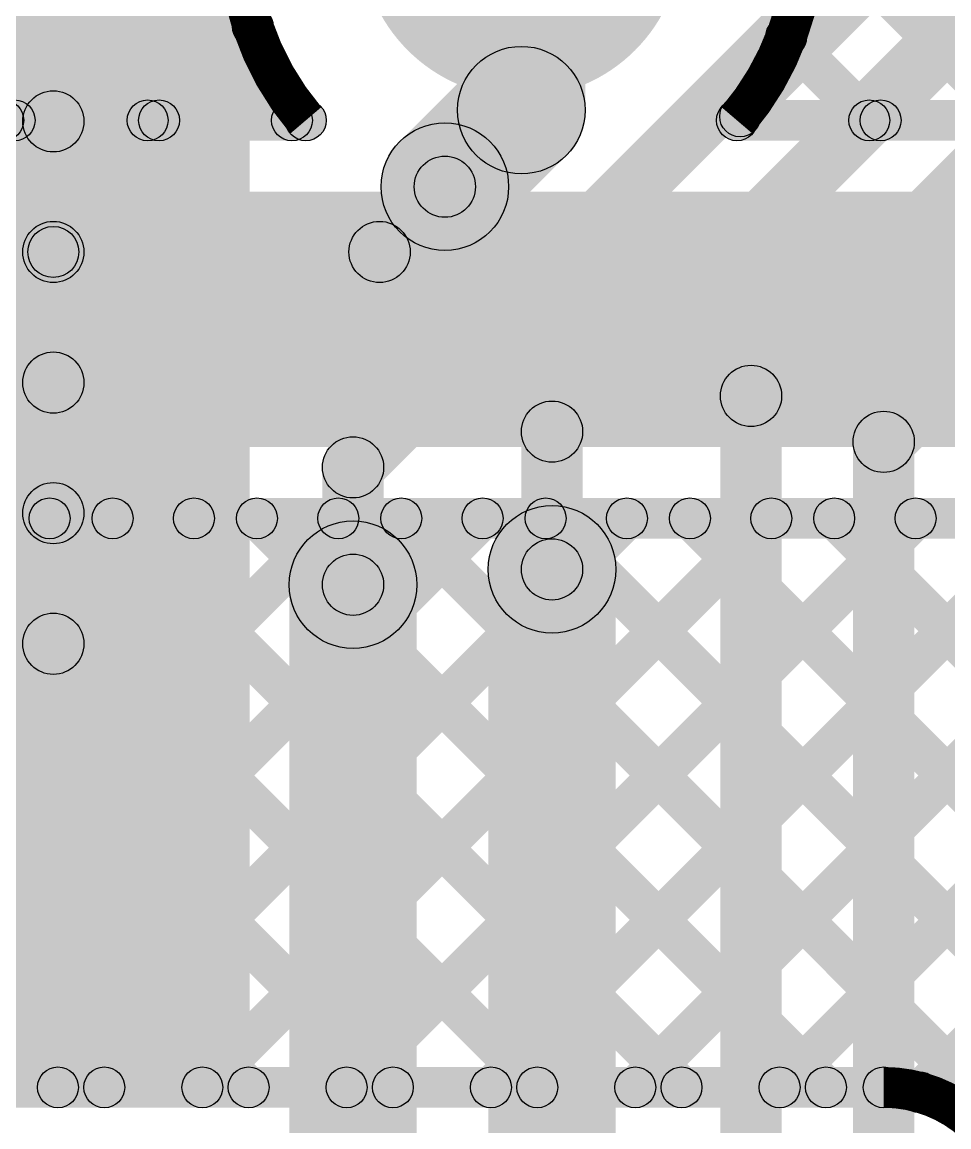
# Model space of a CAD drawing. Header units: millimetres. Extents: x 0.01 to 3.4, y 0.01 to 2.05.
# Drawn here: x 1.6301 to 1.8118, y 1.0488 to 1.2653 of the extents above; entities that cross this region are included whole.
import ezdxf

# ---------------------------------------------------------------- set-up
doc = ezdxf.new("R2010")
doc.units = ezdxf.units.MM
doc.header["$MEASUREMENT"] = 0
for name, color, linetype in [('BottomLayer', 5, 'Continuous'), ('TopLayer', 1, 'Continuous'), ('TopPaste', 8, 'Continuous'), ('TopSolder', 216, 'Continuous')]:
    doc.layers.add(name, color=color, linetype=linetype)

# ---------------------------------------------------------------- blocks, each defined once
blk = doc.blocks.new('PIC16F15355_I_SS_39')
at = {"layer": 'TopLayer'}
for points in [[(-0.10728, 0.02953), (-0.17618, 0.02953), (-0.17618, 0.04724), (-0.10728, 0.04724)], [(-0.10728, 0.00394), (-0.17618, 0.00394), (-0.17618, 0.02165), (-0.10728, 0.02165)], [(-0.10728, -0.02165), (-0.17618, -0.02165), (-0.17618, -0.00394), (-0.10728, -0.00394)], [(-0.10728, -0.04724), (-0.17618, -0.04724), (-0.17618, -0.02953), (-0.10728, -0.02953)], [(-0.10728, -0.07283), (-0.17618, -0.07283), (-0.17618, -0.05512), (-0.10728, -0.05512)], [(-0.10728, -0.09843), (-0.17618, -0.09843), (-0.17618, -0.08071), (-0.10728, -0.08071)], [(-0.10728, -0.12402), (-0.17618, -0.12402), (-0.17618, -0.1063), (-0.10728, -0.1063)], [(-0.10728, -0.14961), (-0.17618, -0.14961), (-0.17618, -0.13189), (-0.10728, -0.13189)], [(-0.10728, -0.1752), (-0.17618, -0.1752), (-0.17618, -0.15748), (-0.10728, -0.15748)]]:
    blk.add_hatch(color=1, dxfattribs=at).paths.add_polyline_path(points)
at = {"layer": 'TopPaste'}
for points in [[(-0.10728, 0.02953), (-0.17618, 0.02953), (-0.17618, 0.04724), (-0.10728, 0.04724)], [(-0.10728, 0.00394), (-0.17618, 0.00394), (-0.17618, 0.02165), (-0.10728, 0.02165)], [(-0.10728, -0.02165), (-0.17618, -0.02165), (-0.17618, -0.00394), (-0.10728, -0.00394)], [(-0.10728, -0.04724), (-0.17618, -0.04724), (-0.17618, -0.02953), (-0.10728, -0.02953)], [(-0.10728, -0.07283), (-0.17618, -0.07283), (-0.17618, -0.05512), (-0.10728, -0.05512)], [(-0.10728, -0.09843), (-0.17618, -0.09843), (-0.17618, -0.08071), (-0.10728, -0.08071)], [(-0.10728, -0.12402), (-0.17618, -0.12402), (-0.17618, -0.1063), (-0.10728, -0.1063)], [(-0.10728, -0.14961), (-0.17618, -0.14961), (-0.17618, -0.13189), (-0.10728, -0.13189)], [(-0.10728, -0.1752), (-0.17618, -0.1752), (-0.17618, -0.15748), (-0.10728, -0.15748)]]:
    blk.add_hatch(color=8, dxfattribs=at).paths.add_polyline_path(points)
at = {"layer": 'TopSolder'}
for points in [[(-0.10328, 0.02553), (-0.18018, 0.02553), (-0.18018, 0.05124), (-0.10328, 0.05124)], [(-0.10328, -0.00006), (-0.18018, -0.00006), (-0.18018, 0.02565), (-0.10328, 0.02565)], [(-0.10328, -0.02565), (-0.18018, -0.02565), (-0.18018, 0.00006), (-0.10328, 0.00006)], [(-0.10328, -0.05124), (-0.18018, -0.05124), (-0.18018, -0.02553), (-0.10328, -0.02553)], [(-0.10328, -0.07683), (-0.18018, -0.07683), (-0.18018, -0.05112), (-0.10328, -0.05112)], [(-0.10328, -0.10243), (-0.18018, -0.10243), (-0.18018, -0.07671), (-0.10328, -0.07671)], [(-0.10328, -0.12802), (-0.18018, -0.12802), (-0.18018, -0.1023), (-0.10328, -0.1023)], [(-0.10328, -0.15361), (-0.18018, -0.15361), (-0.18018, -0.12789), (-0.10328, -0.12789)], [(-0.10328, -0.1792), (-0.18018, -0.1792), (-0.18018, -0.15348), (-0.10328, -0.15348)]]:
    blk.add_hatch(color=216, dxfattribs=at).paths.add_polyline_path(points)

msp = doc.modelspace()

# ---------------------------------------------------------------- hatches: boundary and pattern name
at = {"layer": 'BottomLayer'}
for points in [[(1.77369, 1.24392), (1.76803, 1.24958), (2.06017, 1.54172), (2.06583, 1.53606)], [(1.80123, 1.24317), (1.79557, 1.24883), (2.06017, 1.51343), (2.06583, 1.50777)], [(1.54239, 1.38099), (1.54804, 1.38664), (1.68586, 1.24883), (1.6802, 1.24317)], [(1.52412, 1.37097), (1.52978, 1.37662), (1.65757, 1.24883), (1.65192, 1.24317)], [(1.63152, 1.24317), (1.62586, 1.24883), (1.67032, 1.29329), (1.67598, 1.28763)], [(1.78042, 1.28437), (1.78608, 1.29003), (1.82728, 1.24883), (1.82162, 1.24317)], [(1.6598, 1.24317), (1.65415, 1.24883), (1.67254, 1.26722), (1.6782, 1.26157)], [(1.77705, 1.25946), (1.78271, 1.26512), (1.799, 1.24883), (1.79334, 1.24317)], [(1.469, 1.242), (1.469, 1.25), (1.68576, 1.25), (1.68576, 1.242)], [(1.77024, 1.242), (1.77024, 1.25), (1.94685, 1.25), (1.94685, 1.242)], [(1.43, 1.182), (1.43, 1.232), (1.963, 1.232), (1.963, 1.182)], [(1.45343, 1.164), (1.45343, 1.172), (1.963, 1.172), (1.963, 1.164)], [(1.38453, 0.85476), (1.37888, 0.86042), (1.68928, 1.17083), (1.69494, 1.16517)], [(1.53193, 1.16517), (1.53758, 1.17083), (1.64908, 1.05933), (1.64343, 1.05367)], [(1.56164, 1.08844), (1.55598, 1.09409), (1.63272, 1.17083), (1.63837, 1.16517)], [(1.56021, 1.16517), (1.56587, 1.17083), (1.67737, 1.05933), (1.67171, 1.05367)], [(1.5721, 1.07062), (1.56645, 1.07627), (1.661, 1.17083), (1.66666, 1.16517)], [(1.5885, 1.16517), (1.59415, 1.17083), (1.70565, 1.05933), (1.7, 1.05367)], [(1.6111, 1.05304), (1.60544, 1.0587), (1.71757, 1.17083), (1.72323, 1.16517)], [(1.61678, 1.16517), (1.62244, 1.17083), (1.73394, 1.05933), (1.72828, 1.05367)], [(1.64001, 1.05367), (1.63435, 1.05933), (1.74585, 1.17083), (1.75151, 1.16517)], [(1.64506, 1.16517), (1.65072, 1.17083), (1.76222, 1.05933), (1.75656, 1.05367)], [(1.66829, 1.05367), (1.66264, 1.05933), (1.77414, 1.17083), (1.77979, 1.16517)], [(1.67335, 1.16517), (1.67901, 1.17083), (1.79051, 1.05933), (1.78485, 1.05367)], [(1.69658, 1.05367), (1.69092, 1.05933), (1.80242, 1.17083), (1.80808, 1.16517)], [(1.70163, 1.16517), (1.70729, 1.17083), (1.99183, 0.88629), (1.98617, 0.88063)], [(1.72486, 1.05367), (1.71921, 1.05933), (1.83071, 1.17083), (1.83636, 1.16517)], [(1.72992, 1.16517), (1.73557, 1.17083), (1.99183, 0.91457), (1.98617, 0.90892)], [(1.75315, 1.05367), (1.74749, 1.05933), (1.85899, 1.17083), (1.86465, 1.16517)], [(1.7582, 1.16517), (1.76386, 1.17083), (1.99183, 0.94286), (1.98617, 0.9372)], [(1.78143, 1.05367), (1.77577, 1.05933), (1.88727, 1.17083), (1.89293, 1.16517)], [(1.78649, 1.16517), (1.79214, 1.17083), (1.98603, 0.97694), (1.98038, 0.97128)], [(1.80879, 1.05274), (1.80313, 1.0584), (1.91556, 1.17083), (1.92122, 1.16517)], [(1.614, 1.0525), (1.614, 1.0605), (1.799, 1.0605), (1.799, 1.0525)]]:
    msp.add_hatch(color=5, dxfattribs=at).paths.add_polyline_path(points)
h = msp.add_hatch(color=5, dxfattribs=at)
edge = h.paths.add_edge_path()
edge.add_arc((1.728, 1.282), 0.0315, 0, 360)
h = msp.add_hatch(color=5, dxfattribs=at)
edge = h.paths.add_edge_path()
edge.add_arc((1.67537, 1.26439), 0.004, 0, 360)
h = msp.add_hatch(color=5, dxfattribs=at)
edge = h.paths.add_edge_path()
edge.add_arc((1.77988, 1.26229), 0.004, 0, 360)
h = msp.add_hatch(color=5, dxfattribs=at)
edge = h.paths.add_edge_path()
edge.add_arc((1.62646, 1.246), 0.004, 0, 360)
h = msp.add_hatch(color=5, dxfattribs=at)
edge = h.paths.add_edge_path()
edge.add_arc((1.62869, 1.246), 0.004, 0, 360)
h = msp.add_hatch(color=5, dxfattribs=at)
edge = h.paths.add_edge_path()
edge.add_arc((1.65475, 1.246), 0.004, 0, 360)
h = msp.add_hatch(color=5, dxfattribs=at)
edge = h.paths.add_edge_path()
edge.add_arc((1.65698, 1.246), 0.004, 0, 360)
h = msp.add_hatch(color=5, dxfattribs=at)
edge = h.paths.add_edge_path()
edge.add_arc((1.68303, 1.246), 0.004, 0, 360)
h = msp.add_hatch(color=5, dxfattribs=at)
edge = h.paths.add_edge_path()
edge.add_arc((1.68576, 1.246), 0.004, 0, 360)
h = msp.add_hatch(color=5, dxfattribs=at)
edge = h.paths.add_edge_path()
edge.add_arc((1.68576, 1.246), 0.004, 0, 360)
h = msp.add_hatch(color=5, dxfattribs=at)
edge = h.paths.add_edge_path()
edge.add_arc((1.77024, 1.246), 0.004, 0, 360)
h = msp.add_hatch(color=5, dxfattribs=at)
edge = h.paths.add_edge_path()
edge.add_arc((1.77024, 1.246), 0.004, 0, 360)
h = msp.add_hatch(color=5, dxfattribs=at)
edge = h.paths.add_edge_path()
edge.add_arc((1.77086, 1.24675), 0.004, 0, 360)
h = msp.add_hatch(color=5, dxfattribs=at)
edge = h.paths.add_edge_path()
edge.add_arc((1.79617, 1.246), 0.004, 0, 360)
h = msp.add_hatch(color=5, dxfattribs=at)
edge = h.paths.add_edge_path()
edge.add_arc((1.7984, 1.246), 0.004, 0, 360)
h = msp.add_hatch(color=5, dxfattribs=at)
edge = h.paths.add_edge_path()
edge.add_arc((1.63554, 1.168), 0.004, 0, 360)
h = msp.add_hatch(color=5, dxfattribs=at)
edge = h.paths.add_edge_path()
edge.add_arc((1.64789, 1.168), 0.004, 0, 360)
h = msp.add_hatch(color=5, dxfattribs=at)
edge = h.paths.add_edge_path()
edge.add_arc((1.66383, 1.168), 0.004, 0, 360)
h = msp.add_hatch(color=5, dxfattribs=at)
edge = h.paths.add_edge_path()
edge.add_arc((1.67618, 1.168), 0.004, 0, 360)
h = msp.add_hatch(color=5, dxfattribs=at)
edge = h.paths.add_edge_path()
edge.add_arc((1.69211, 1.168), 0.004, 0, 360)
h = msp.add_hatch(color=5, dxfattribs=at)
edge = h.paths.add_edge_path()
edge.add_arc((1.70446, 1.168), 0.004, 0, 360)
h = msp.add_hatch(color=5, dxfattribs=at)
edge = h.paths.add_edge_path()
edge.add_arc((1.7204, 1.168), 0.004, 0, 360)
h = msp.add_hatch(color=5, dxfattribs=at)
edge = h.paths.add_edge_path()
edge.add_arc((1.73275, 1.168), 0.004, 0, 360)
h = msp.add_hatch(color=5, dxfattribs=at)
edge = h.paths.add_edge_path()
edge.add_arc((1.74868, 1.168), 0.004, 0, 360)
h = msp.add_hatch(color=5, dxfattribs=at)
edge = h.paths.add_edge_path()
edge.add_arc((1.76103, 1.168), 0.004, 0, 360)
h = msp.add_hatch(color=5, dxfattribs=at)
edge = h.paths.add_edge_path()
edge.add_arc((1.77697, 1.168), 0.004, 0, 360)
h = msp.add_hatch(color=5, dxfattribs=at)
edge = h.paths.add_edge_path()
edge.add_arc((1.78931, 1.168), 0.004, 0, 360)
h = msp.add_hatch(color=5, dxfattribs=at)
edge = h.paths.add_edge_path()
edge.add_arc((1.80525, 1.168), 0.004, 0, 360)
h = msp.add_hatch(color=5, dxfattribs=at)
edge = h.paths.add_edge_path()
edge.add_arc((1.63718, 1.0565), 0.004, 0, 360)
h = msp.add_hatch(color=5, dxfattribs=at)
edge = h.paths.add_edge_path()
edge.add_arc((1.64626, 1.0565), 0.004, 0, 360)
h = msp.add_hatch(color=5, dxfattribs=at)
edge = h.paths.add_edge_path()
edge.add_arc((1.66547, 1.0565), 0.004, 0, 360)
h = msp.add_hatch(color=5, dxfattribs=at)
edge = h.paths.add_edge_path()
edge.add_arc((1.67454, 1.0565), 0.004, 0, 360)
h = msp.add_hatch(color=5, dxfattribs=at)
edge = h.paths.add_edge_path()
edge.add_arc((1.69375, 1.0565), 0.004, 0, 360)
h = msp.add_hatch(color=5, dxfattribs=at)
edge = h.paths.add_edge_path()
edge.add_arc((1.70282, 1.0565), 0.004, 0, 360)
h = msp.add_hatch(color=5, dxfattribs=at)
edge = h.paths.add_edge_path()
edge.add_arc((1.72203, 1.0565), 0.004, 0, 360)
h = msp.add_hatch(color=5, dxfattribs=at)
edge = h.paths.add_edge_path()
edge.add_arc((1.73111, 1.0565), 0.004, 0, 360)
h = msp.add_hatch(color=5, dxfattribs=at)
edge = h.paths.add_edge_path()
edge.add_arc((1.75032, 1.0565), 0.004, 0, 360)
h = msp.add_hatch(color=5, dxfattribs=at)
edge = h.paths.add_edge_path()
edge.add_arc((1.75939, 1.0565), 0.004, 0, 360)
h = msp.add_hatch(color=5, dxfattribs=at)
edge = h.paths.add_edge_path()
edge.add_arc((1.7786, 1.0565), 0.004, 0, 360)
h = msp.add_hatch(color=5, dxfattribs=at)
edge = h.paths.add_edge_path()
edge.add_arc((1.78768, 1.0565), 0.004, 0, 360)
h = msp.add_hatch(color=5, dxfattribs=at)
edge = h.paths.add_edge_path()
edge.add_arc((1.799, 1.0565), 0.004, 0, 360)
h = msp.add_hatch(color=5, dxfattribs=at)
edge = h.paths.add_edge_path()
edge.add_arc((1.799, 1.0565), 0.004, 0, 360)
h = msp.add_hatch(color=5, dxfattribs=at)
edge = h.paths.add_edge_path()
edge.add_arc((1.80596, 1.05557), 0.004, 0, 360)
at = {"layer": 'TopLayer'}
for points in [[(1.69924, 1.17376), (1.69076, 1.18224), (1.83532, 1.32681), (1.84381, 1.31832)], [(1.73824, 1.18076), (1.72976, 1.18924), (1.84176, 1.30124), (1.85024, 1.29276)], [(1.7405, 1.248), (1.7155, 1.248), (1.7155, 1.282), (1.7405, 1.282)], [(1.77724, 1.18776), (1.76876, 1.19624), (1.84814, 1.27563), (1.85663, 1.26714)], [(1.72184, 1.22416), (1.70416, 1.24184), (1.71916, 1.25684), (1.73684, 1.23916)], [(1.5728, 1.2398), (1.5728, 1.2518), (1.63627, 1.2518), (1.63627, 1.2398)], [(1.80324, 1.17876), (1.79476, 1.18724), (1.85755, 1.25004), (1.86604, 1.24155)], [(1.70445, 1.21596), (1.69596, 1.22445), (1.70876, 1.23724), (1.71724, 1.22876)], [(1.63627, 1.2142), (1.63627, 1.2262), (1.7002, 1.2262), (1.7002, 1.2142)], [(1.58182, 1.2152), (1.58182, 1.2252), (1.63627, 1.2252), (1.63627, 1.2152)], [(1.56061, 1.18861), (1.56061, 1.20061), (1.63627, 1.20061), (1.63627, 1.18861)], [(1.779, 0.961), (1.767, 0.961), (1.767, 1.192), (1.779, 1.192)], [(1.74, 1.158), (1.728, 1.158), (1.728, 1.185), (1.74, 1.185)], [(1.805, 1.03), (1.793, 1.03), (1.793, 1.183), (1.805, 1.183)], [(1.701, 1.155), (1.689, 1.155), (1.689, 1.178), (1.701, 1.178)], [(1.57002, 1.16302), (1.57002, 1.17502), (1.63627, 1.17502), (1.63627, 1.16302)], [(1.7465, 0.809), (1.7215, 0.809), (1.7215, 1.158), (1.7465, 1.158)], [(1.7075, 0.862), (1.6825, 0.862), (1.6825, 1.155), (1.7075, 1.155)], [(1.57843, 1.13743), (1.57843, 1.14943), (1.63627, 1.14943), (1.63627, 1.13743)]]:
    msp.add_hatch(color=1, dxfattribs=at).paths.add_polyline_path(points)
h = msp.add_hatch(color=1, dxfattribs=at)
edge = h.paths.add_edge_path()
edge.add_arc((1.728, 1.282), 0.0315, 0, 360)
h = msp.add_hatch(color=1, dxfattribs=at)
edge = h.paths.add_edge_path()
edge.add_arc((1.728, 1.248), 0.0125, 0, 360)
h = msp.add_hatch(color=1, dxfattribs=at)
edge = h.paths.add_edge_path()
edge.add_arc((1.728, 1.248), 0.0125, 0, 360)
h = msp.add_hatch(color=1, dxfattribs=at)
edge = h.paths.add_edge_path()
edge.add_arc((1.63627, 1.2458), 0.006, 0, 360)
h = msp.add_hatch(color=1, dxfattribs=at)
edge = h.paths.add_edge_path()
edge.add_arc((1.713, 1.233), 0.0125, 0, 360)
h = msp.add_hatch(color=1, dxfattribs=at)
edge = h.paths.add_edge_path()
edge.add_arc((1.713, 1.233), 0.006, 0, 360)
h = msp.add_hatch(color=1, dxfattribs=at)
edge = h.paths.add_edge_path()
edge.add_arc((1.63627, 1.2202), 0.006, 0, 360)
h = msp.add_hatch(color=1, dxfattribs=at)
edge = h.paths.add_edge_path()
edge.add_arc((1.7002, 1.2202), 0.006, 0, 360)
h = msp.add_hatch(color=1, dxfattribs=at)
edge = h.paths.add_edge_path()
edge.add_arc((1.7002, 1.2202), 0.006, 0, 360)
h = msp.add_hatch(color=1, dxfattribs=at)
edge = h.paths.add_edge_path()
edge.add_arc((1.63627, 1.2202), 0.005, 0, 360)
h = msp.add_hatch(color=1, dxfattribs=at)
edge = h.paths.add_edge_path()
edge.add_arc((1.63627, 1.19461), 0.006, 0, 360)
h = msp.add_hatch(color=1, dxfattribs=at)
edge = h.paths.add_edge_path()
edge.add_arc((1.773, 1.192), 0.006, 0, 360)
h = msp.add_hatch(color=1, dxfattribs=at)
edge = h.paths.add_edge_path()
edge.add_arc((1.773, 1.192), 0.006, 0, 360)
h = msp.add_hatch(color=1, dxfattribs=at)
edge = h.paths.add_edge_path()
edge.add_arc((1.734, 1.185), 0.006, 0, 360)
h = msp.add_hatch(color=1, dxfattribs=at)
edge = h.paths.add_edge_path()
edge.add_arc((1.734, 1.185), 0.006, 0, 360)
h = msp.add_hatch(color=1, dxfattribs=at)
edge = h.paths.add_edge_path()
edge.add_arc((1.799, 1.183), 0.006, 0, 360)
h = msp.add_hatch(color=1, dxfattribs=at)
edge = h.paths.add_edge_path()
edge.add_arc((1.799, 1.183), 0.006, 0, 360)
h = msp.add_hatch(color=1, dxfattribs=at)
edge = h.paths.add_edge_path()
edge.add_arc((1.695, 1.178), 0.006, 0, 360)
h = msp.add_hatch(color=1, dxfattribs=at)
edge = h.paths.add_edge_path()
edge.add_arc((1.695, 1.178), 0.006, 0, 360)
h = msp.add_hatch(color=1, dxfattribs=at)
edge = h.paths.add_edge_path()
edge.add_arc((1.63627, 1.16902), 0.006, 0, 360)
h = msp.add_hatch(color=1, dxfattribs=at)
edge = h.paths.add_edge_path()
edge.add_arc((1.734, 1.158), 0.0125, 0, 360)
h = msp.add_hatch(color=1, dxfattribs=at)
edge = h.paths.add_edge_path()
edge.add_arc((1.695, 1.155), 0.0125, 0, 360)
h = msp.add_hatch(color=1, dxfattribs=at)
edge = h.paths.add_edge_path()
edge.add_arc((1.734, 1.158), 0.006, 0, 360)
h = msp.add_hatch(color=1, dxfattribs=at)
edge = h.paths.add_edge_path()
edge.add_arc((1.695, 1.155), 0.006, 0, 360)
h = msp.add_hatch(color=1, dxfattribs=at)
edge = h.paths.add_edge_path()
edge.add_arc((1.63627, 1.14343), 0.006, 0, 360)

# ---------------------------------------------------------------- linework, layer by layer
at = {"layer": 'BottomLayer', "const_width": 0.008}
for points in [[(1.68576, 1.246, -1.434044), (1.7835, 1.282)], [(1.7835, 1.282, -0.178322), (1.77024, 1.246)], [(1.799, 1.0565, -0.414214), (1.8255, 1.03)]]:
    msp.add_lwpolyline(points, format="xyb", dxfattribs=at)
at = {"layer": 'BottomLayer'}
for centre in [(1.67537, 1.26439), (1.77988, 1.26229), (1.62646, 1.246), (1.62869, 1.246), (1.65475, 1.246), (1.65698, 1.246), (1.68303, 1.246), (1.68576, 1.246), (1.68576, 1.246), (1.77024, 1.246), (1.77024, 1.246), (1.77086, 1.24675), (1.79617, 1.246), (1.7984, 1.246), (1.63554, 1.168), (1.64789, 1.168), (1.66383, 1.168), (1.67618, 1.168), (1.69211, 1.168), (1.70446, 1.168), (1.7204, 1.168), (1.73275, 1.168), (1.74868, 1.168), (1.76103, 1.168), (1.77697, 1.168), (1.78931, 1.168), (1.80525, 1.168), (1.63718, 1.0565), (1.64626, 1.0565), (1.66547, 1.0565), (1.67454, 1.0565), (1.69375, 1.0565), (1.70282, 1.0565), (1.72203, 1.0565), (1.73111, 1.0565), (1.75032, 1.0565), (1.75939, 1.0565), (1.7786, 1.0565), (1.78768, 1.0565), (1.799, 1.0565), (1.799, 1.0565), (1.80596, 1.05557)]:
    msp.add_circle(centre, 0.004, dxfattribs=at)
at = {"layer": 'TopLayer'}
for centre, radius in [((1.728, 1.248), 0.0125), ((1.728, 1.248), 0.0125), ((1.63627, 1.2458), 0.006), ((1.713, 1.233), 0.0125), ((1.713, 1.233), 0.006), ((1.63627, 1.2202), 0.006), ((1.7002, 1.2202), 0.006), ((1.7002, 1.2202), 0.006), ((1.63627, 1.2202), 0.005), ((1.63627, 1.19461), 0.006), ((1.773, 1.192), 0.006), ((1.773, 1.192), 0.006), ((1.734, 1.185), 0.006), ((1.734, 1.185), 0.006), ((1.799, 1.183), 0.006), ((1.799, 1.183), 0.006), ((1.695, 1.178), 0.006), ((1.695, 1.178), 0.006), ((1.63627, 1.16902), 0.006), ((1.734, 1.158), 0.0125), ((1.695, 1.155), 0.0125), ((1.734, 1.158), 0.006), ((1.695, 1.155), 0.006), ((1.63627, 1.14343), 0.006)]:
    msp.add_circle(centre, radius, dxfattribs=at)

# ---------------------------------------------------------------- block references
msp.add_blockref('PIC16F15355_I_SS_39', (1.778, 1.233))

doc.saveas('drawing.dxf')
